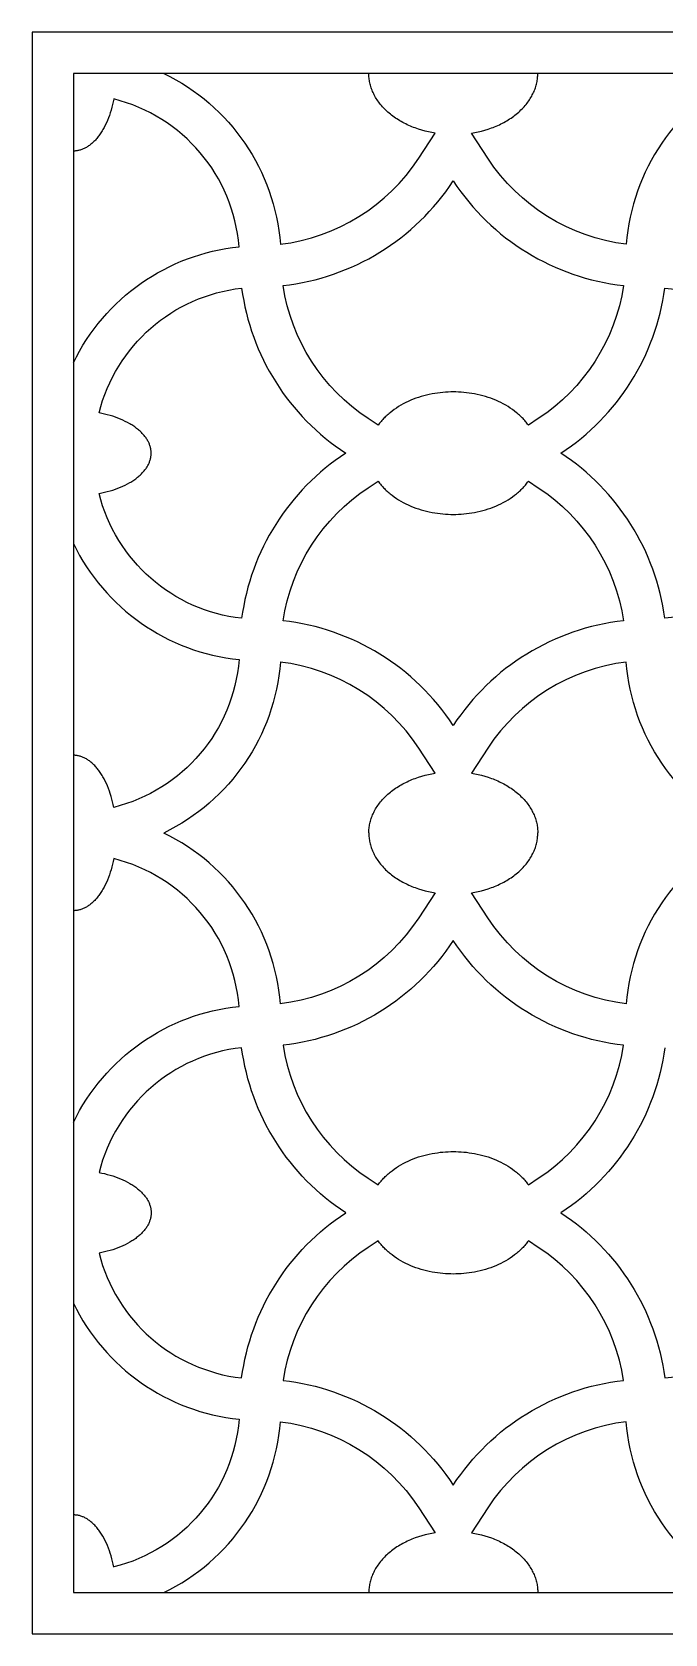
# Model space of a CAD drawing. Header units: millimetres. Extents: x 244 to 522, y 570 to 848.
# Drawn here: x 243.6 to 353.7, y 569.8 to 848.4 of the extents above; entities that cross this region are included whole.
import ezdxf

# ---------------------------------------------------------------- set-up
doc = ezdxf.new("R2010")
doc.units = ezdxf.units.MM
doc.layers.add('Layer 01', color=1, linetype='Continuous')

msp = doc.modelspace()

# ---------------------------------------------------------------- linework, layer by layer
at = {"layer": 'Layer 01'}
for p, q in [((522.23, 848.37), (243.63, 848.37)), ((243.63, 848.37), (243.63, 569.77)), ((515.05, 841.18), (250.82, 841.18)), ((250.82, 841.18), (250.82, 576.95)), ((302.19, 840.98), (302.19, 841.18)), ((302.2, 840.78), (302.19, 840.98)), ((302.21, 840.57), (302.2, 840.78)), ((302.23, 840.37), (302.21, 840.57)), ((302.26, 840.16), (302.23, 840.37)), ((302.29, 839.95), (302.26, 840.16)), ((302.32, 839.74), (302.29, 839.95)), ((302.37, 839.53), (302.32, 839.74)), ((302.41, 839.32), (302.37, 839.53)), ((302.47, 839.11), (302.41, 839.32)), ((302.53, 838.9), (302.47, 839.11)), ((302.6, 838.69), (302.53, 838.9)), ((302.67, 838.48), (302.6, 838.69)), ((331.08, 838.48), (331.15, 838.69)), ((331.15, 838.69), (331.22, 838.9)), ((331.22, 838.9), (331.28, 839.11)), ((331.28, 839.11), (331.34, 839.32)), ((331.34, 839.32), (331.38, 839.53)), ((331.38, 839.53), (331.43, 839.74)), ((331.43, 839.74), (331.46, 839.95)), ((331.46, 839.95), (331.49, 840.16)), ((331.49, 840.16), (331.52, 840.37)), ((331.52, 840.37), (331.54, 840.57)), ((331.54, 840.57), (331.55, 840.78)), ((331.55, 840.78), (331.56, 840.98)), ((331.56, 840.98), (331.56, 841.18)), ((257.74, 836.24), (257.63, 835.75)), ((257.84, 836.72), (257.74, 836.24)), ((302.75, 838.27), (302.67, 838.48)), ((302.84, 838.05), (302.75, 838.27)), ((302.93, 837.84), (302.84, 838.05)), ((303.03, 837.63), (302.93, 837.84)), ((303.14, 837.42), (303.03, 837.63)), ((303.25, 837.21), (303.14, 837.42)), ((303.37, 837), (303.25, 837.21)), ((303.49, 836.79), (303.37, 837)), ((303.63, 836.59), (303.49, 836.79)), ((303.77, 836.38), (303.63, 836.59)), ((303.91, 836.18), (303.77, 836.38)), ((304.06, 835.97), (303.91, 836.18)), ((304.22, 835.77), (304.06, 835.97)), ((329.53, 835.77), (329.69, 835.97)), ((329.69, 835.97), (329.84, 836.18)), ((329.84, 836.18), (329.98, 836.38)), ((329.98, 836.38), (330.12, 836.59)), ((330.12, 836.59), (330.26, 836.79)), ((330.26, 836.79), (330.38, 837)), ((330.38, 837), (330.5, 837.21)), ((330.5, 837.21), (330.61, 837.42)), ((330.61, 837.42), (330.72, 837.63)), ((330.72, 837.63), (330.82, 837.84)), ((330.82, 837.84), (330.91, 838.05)), ((330.91, 838.05), (331, 838.27)), ((331, 838.27), (331.08, 838.48)), ((256.91, 833.44), (256.74, 833)), ((257.07, 833.88), (256.91, 833.44)), ((257.23, 834.34), (257.07, 833.88)), ((257.37, 834.8), (257.23, 834.34)), ((257.5, 835.28), (257.37, 834.8)), ((257.63, 835.75), (257.5, 835.28)), ((304.39, 835.58), (304.22, 835.77)), ((304.56, 835.38), (304.39, 835.58)), ((304.74, 835.19), (304.56, 835.38)), ((304.92, 834.99), (304.74, 835.19)), ((305.11, 834.81), (304.92, 834.99)), ((305.31, 834.62), (305.11, 834.81)), ((305.51, 834.44), (305.31, 834.62)), ((305.72, 834.26), (305.51, 834.44)), ((305.93, 834.08), (305.72, 834.26)), ((306.15, 833.91), (305.93, 834.08)), ((306.37, 833.74), (306.15, 833.91)), ((306.6, 833.57), (306.37, 833.74)), ((306.84, 833.41), (306.6, 833.57)), ((307.08, 833.25), (306.84, 833.41)), ((307.32, 833.09), (307.08, 833.25)), ((307.57, 832.94), (307.32, 833.09)), ((326.18, 832.94), (326.43, 833.09)), ((326.43, 833.09), (326.67, 833.25)), ((326.67, 833.25), (326.91, 833.41)), ((326.91, 833.41), (327.15, 833.57)), ((327.15, 833.57), (327.38, 833.74)), ((327.38, 833.74), (327.6, 833.91)), ((327.6, 833.91), (327.82, 834.08)), ((327.82, 834.08), (328.03, 834.26)), ((328.03, 834.26), (328.24, 834.44)), ((328.24, 834.44), (328.44, 834.62)), ((328.44, 834.62), (328.64, 834.81)), ((328.64, 834.81), (328.83, 834.99)), ((328.83, 834.99), (329.01, 835.19)), ((329.01, 835.19), (329.19, 835.38)), ((329.19, 835.38), (329.36, 835.58)), ((329.36, 835.58), (329.53, 835.77)), ((255.26, 830.34), (255.14, 830.18)), ((255.38, 830.5), (255.26, 830.34)), ((255.49, 830.67), (255.38, 830.5)), ((255.61, 830.84), (255.49, 830.67)), ((255.72, 831.02), (255.61, 830.84)), ((255.83, 831.2), (255.72, 831.02)), ((255.94, 831.39), (255.83, 831.2)), ((256.15, 831.77), (255.94, 831.39)), ((256.36, 832.17), (256.15, 831.77)), ((256.55, 832.58), (256.36, 832.17)), ((256.74, 833), (256.55, 832.58)), ((307.82, 832.8), (307.57, 832.94)), ((308.08, 832.65), (307.82, 832.8)), ((308.34, 832.52), (308.08, 832.65)), ((308.6, 832.38), (308.34, 832.52)), ((308.87, 832.25), (308.6, 832.38)), ((309.14, 832.13), (308.87, 832.25)), ((309.41, 832.01), (309.14, 832.13)), ((309.69, 831.89), (309.41, 832.01)), ((309.97, 831.78), (309.69, 831.89)), ((310.25, 831.68), (309.97, 831.78)), ((310.82, 831.48), (310.25, 831.68)), ((311.39, 831.3), (310.82, 831.48)), ((310.86, 826.41), (313.72, 830.78)), ((311.97, 831.14), (311.39, 831.3)), ((312.56, 831), (311.97, 831.14)), ((313.14, 830.88), (312.56, 831)), ((313.72, 830.78), (313.14, 830.88)), ((320.02, 830.78), (320.61, 830.88)), ((322.89, 826.41), (320.02, 830.78)), ((320.61, 830.88), (321.19, 831)), ((321.19, 831), (321.78, 831.14)), ((321.78, 831.14), (322.36, 831.3)), ((322.36, 831.3), (322.93, 831.48)), ((322.93, 831.48), (323.5, 831.68)), ((323.5, 831.68), (323.78, 831.78)), ((323.78, 831.78), (324.06, 831.89)), ((324.06, 831.89), (324.34, 832.01)), ((324.34, 832.01), (324.61, 832.13)), ((324.61, 832.13), (324.88, 832.25)), ((324.88, 832.25), (325.15, 832.38)), ((325.15, 832.38), (325.41, 832.52)), ((325.41, 832.52), (325.67, 832.65)), ((325.67, 832.65), (325.93, 832.8)), ((325.93, 832.8), (326.18, 832.94)), ((250.95, 827.66), (250.82, 827.66)), ((251.07, 827.67), (250.95, 827.66)), ((251.2, 827.68), (251.07, 827.67)), ((251.33, 827.7), (251.2, 827.68)), ((251.46, 827.71), (251.33, 827.7)), ((251.6, 827.74), (251.46, 827.71)), ((251.73, 827.76), (251.6, 827.74)), ((251.86, 827.8), (251.73, 827.76)), ((251.99, 827.83), (251.86, 827.8)), ((252.13, 827.87), (251.99, 827.83)), ((252.26, 827.92), (252.13, 827.87)), ((252.4, 827.97), (252.26, 827.92)), ((252.53, 828.03), (252.4, 827.97)), ((252.67, 828.09), (252.53, 828.03)), ((252.8, 828.15), (252.67, 828.09)), ((252.93, 828.22), (252.8, 828.15)), ((253.07, 828.3), (252.93, 828.22)), ((253.2, 828.38), (253.07, 828.3)), ((253.34, 828.46), (253.2, 828.38)), ((253.47, 828.55), (253.34, 828.46)), ((253.6, 828.65), (253.47, 828.55)), ((253.74, 828.75), (253.6, 828.65)), ((253.87, 828.85), (253.74, 828.75)), ((254, 828.96), (253.87, 828.85)), ((254.13, 829.08), (254, 828.96)), ((254.26, 829.2), (254.13, 829.08)), ((254.39, 829.33), (254.26, 829.2)), ((254.52, 829.46), (254.39, 829.33)), ((254.64, 829.59), (254.52, 829.46)), ((254.77, 829.73), (254.64, 829.59)), ((254.89, 829.88), (254.77, 829.73)), ((255.02, 830.03), (254.89, 829.88)), ((255.14, 830.18), (255.02, 830.03)), ((315.05, 785.69), (314.58, 785.64)), ((315.51, 785.73), (315.05, 785.69)), ((315.97, 785.75), (315.51, 785.73)), ((316.43, 785.77), (315.97, 785.75)), ((316.87, 785.77), (316.43, 785.77)), ((317.32, 785.77), (316.87, 785.77)), ((317.78, 785.75), (317.32, 785.77)), ((318.24, 785.73), (317.78, 785.75)), ((318.7, 785.69), (318.24, 785.73)), ((319.17, 785.64), (318.7, 785.69)), ((306.97, 782.98), (306.59, 782.72)), ((307.36, 783.23), (306.97, 782.98)), ((307.76, 783.47), (307.36, 783.23)), ((308.18, 783.7), (307.76, 783.47)), ((308.6, 783.92), (308.18, 783.7)), ((309.03, 784.13), (308.6, 783.92)), ((309.47, 784.32), (309.03, 784.13)), ((309.92, 784.5), (309.47, 784.32)), ((310.37, 784.67), (309.92, 784.5)), ((310.83, 784.83), (310.37, 784.67)), ((311.3, 784.97), (310.83, 784.83)), ((311.76, 785.11), (311.3, 784.97)), ((312.23, 785.23), (311.76, 785.11)), ((312.7, 785.33), (312.23, 785.23)), ((313.17, 785.43), (312.7, 785.33)), ((313.65, 785.51), (313.17, 785.43)), ((314.12, 785.58), (313.65, 785.51)), ((314.58, 785.64), (314.12, 785.58)), ((319.63, 785.58), (319.17, 785.64)), ((320.1, 785.51), (319.63, 785.58)), ((320.58, 785.43), (320.1, 785.51)), ((321.05, 785.33), (320.58, 785.43)), ((321.52, 785.23), (321.05, 785.33)), ((321.99, 785.11), (321.52, 785.23)), ((322.45, 784.97), (321.99, 785.11)), ((322.92, 784.83), (322.45, 784.97)), ((323.38, 784.67), (322.92, 784.83)), ((323.83, 784.5), (323.38, 784.67)), ((324.28, 784.32), (323.83, 784.5)), ((324.72, 784.13), (324.28, 784.32)), ((325.15, 783.92), (324.72, 784.13)), ((325.57, 783.7), (325.15, 783.92)), ((325.99, 783.47), (325.57, 783.7)), ((326.39, 783.23), (325.99, 783.47)), ((326.78, 782.98), (326.39, 783.23)), ((327.16, 782.72), (326.78, 782.98)), ((255.76, 782.04), (255.28, 782.14)), ((256.24, 781.93), (255.76, 782.04)), ((256.72, 781.81), (256.24, 781.93)), ((257.19, 781.68), (256.72, 781.81)), ((257.66, 781.54), (257.19, 781.68)), ((258.12, 781.38), (257.66, 781.54)), ((258.56, 781.22), (258.12, 781.38)), ((259, 781.04), (258.56, 781.22)), ((259.42, 780.86), (259, 781.04)), ((259.83, 780.66), (259.42, 780.86)), ((260.23, 780.46), (259.83, 780.66)), ((260.61, 780.25), (260.23, 780.46)), ((260.8, 780.14), (260.61, 780.25)), ((260.98, 780.03), (260.8, 780.14)), ((303.83, 780.01), (302.1, 781.14)), ((303.94, 780.17), (303.83, 780.01)), ((304.07, 780.34), (303.94, 780.17)), ((304.2, 780.5), (304.07, 780.34)), ((304.33, 780.66), (304.2, 780.5)), ((304.46, 780.82), (304.33, 780.66)), ((304.6, 780.97), (304.46, 780.82)), ((304.75, 781.13), (304.6, 780.97)), ((304.9, 781.29), (304.75, 781.13)), ((305.05, 781.44), (304.9, 781.29)), ((305.2, 781.59), (305.05, 781.44)), ((305.36, 781.74), (305.2, 781.59)), ((305.53, 781.88), (305.36, 781.74)), ((305.7, 782.03), (305.53, 781.88)), ((305.87, 782.17), (305.7, 782.03)), ((306.22, 782.45), (305.87, 782.17)), ((306.59, 782.72), (306.22, 782.45)), ((327.53, 782.45), (327.16, 782.72)), ((327.88, 782.17), (327.53, 782.45)), ((328.05, 782.03), (327.88, 782.17)), ((328.22, 781.88), (328.05, 782.03)), ((328.38, 781.74), (328.22, 781.88)), ((328.54, 781.59), (328.38, 781.74)), ((328.7, 781.44), (328.54, 781.59)), ((328.85, 781.29), (328.7, 781.44)), ((329, 781.13), (328.85, 781.29)), ((329.15, 780.97), (329, 781.13)), ((329.29, 780.82), (329.15, 780.97)), ((329.42, 780.66), (329.29, 780.82)), ((329.55, 780.5), (329.42, 780.66)), ((329.68, 780.34), (329.55, 780.5)), ((329.8, 780.17), (329.68, 780.34)), ((329.92, 780.01), (329.8, 780.17)), ((331.65, 781.14), (329.92, 780.01)), ((261.16, 779.91), (260.98, 780.03)), ((261.33, 779.8), (261.16, 779.91)), ((261.5, 779.68), (261.33, 779.8)), ((261.66, 779.56), (261.5, 779.68)), ((261.82, 779.44), (261.66, 779.56)), ((261.97, 779.32), (261.82, 779.44)), ((262.12, 779.2), (261.97, 779.32)), ((262.27, 779.08), (262.12, 779.2)), ((262.41, 778.95), (262.27, 779.08)), ((262.54, 778.82), (262.41, 778.95)), ((262.67, 778.7), (262.54, 778.82)), ((262.8, 778.57), (262.67, 778.7)), ((262.92, 778.44), (262.8, 778.57)), ((263.03, 778.31), (262.92, 778.44)), ((263.15, 778.18), (263.03, 778.31)), ((263.25, 778.04), (263.15, 778.18)), ((263.35, 777.91), (263.25, 778.04)), ((263.45, 777.78), (263.35, 777.91)), ((263.54, 777.64), (263.45, 777.78)), ((263.62, 777.51), (263.54, 777.64)), ((263.7, 777.38), (263.62, 777.51)), ((263.78, 777.24), (263.7, 777.38)), ((263.85, 777.11), (263.78, 777.24)), ((263.91, 776.97), (263.85, 777.11)), ((263.97, 776.84), (263.91, 776.97)), ((264.03, 776.7), (263.97, 776.84)), ((264.08, 776.57), (264.03, 776.7)), ((264.12, 776.44), (264.08, 776.57)), ((264.17, 776.3), (264.12, 776.44)), ((264.2, 776.17), (264.17, 776.3)), ((264.23, 776.04), (264.2, 776.17)), ((264.26, 775.9), (264.23, 776.04)), ((264.28, 775.77), (264.26, 775.9)), ((264.3, 775.64), (264.28, 775.77)), ((264.28, 774.48), (264.3, 774.61)), ((264.32, 775.51), (264.3, 775.64)), ((264.3, 774.61), (264.32, 774.74)), ((264.33, 775.38), (264.32, 775.51)), ((264.32, 774.74), (264.33, 774.87)), ((264.33, 775.25), (264.33, 775.38)), ((264.34, 775.12), (264.33, 775.25)), ((264.33, 775), (264.34, 775.12)), ((264.33, 774.87), (264.33, 775)), ((262.8, 771.68), (262.92, 771.81)), ((262.92, 771.81), (263.03, 771.94)), ((263.03, 771.94), (263.15, 772.07)), ((263.15, 772.07), (263.25, 772.21)), ((263.25, 772.21), (263.35, 772.34)), ((263.35, 772.34), (263.45, 772.47)), ((263.45, 772.47), (263.54, 772.6)), ((263.54, 772.6), (263.62, 772.74)), ((263.62, 772.74), (263.7, 772.87)), ((263.7, 772.87), (263.78, 773.01)), ((263.78, 773.01), (263.85, 773.14)), ((263.85, 773.14), (263.91, 773.28)), ((263.91, 773.28), (263.97, 773.41)), ((263.97, 773.41), (264.03, 773.55)), ((264.03, 773.55), (264.08, 773.68)), ((264.08, 773.68), (264.12, 773.81)), ((264.12, 773.81), (264.17, 773.95)), ((264.17, 773.95), (264.2, 774.08)), ((264.2, 774.08), (264.23, 774.21)), ((264.23, 774.21), (264.26, 774.35)), ((264.26, 774.35), (264.28, 774.48)), ((258.12, 768.87), (258.56, 769.03)), ((258.56, 769.03), (259, 769.21)), ((259, 769.21), (259.42, 769.39)), ((259.42, 769.39), (259.83, 769.59)), ((259.83, 769.59), (260.23, 769.79)), ((260.23, 769.79), (260.61, 770)), ((260.61, 770), (260.8, 770.11)), ((260.8, 770.11), (260.98, 770.22)), ((260.98, 770.22), (261.16, 770.33)), ((261.16, 770.33), (261.33, 770.45)), ((261.33, 770.45), (261.5, 770.57)), ((261.5, 770.57), (261.66, 770.68)), ((261.66, 770.68), (261.82, 770.8)), ((261.82, 770.8), (261.97, 770.93)), ((261.97, 770.93), (262.12, 771.05)), ((262.12, 771.05), (262.27, 771.17)), ((262.27, 771.17), (262.41, 771.3)), ((262.41, 771.3), (262.54, 771.42)), ((262.54, 771.42), (262.67, 771.55)), ((262.67, 771.55), (262.8, 771.68)), ((302.1, 769.11), (303.83, 770.24)), ((303.83, 770.24), (303.94, 770.08)), ((303.94, 770.08), (304.07, 769.91)), ((304.07, 769.91), (304.2, 769.75)), ((304.2, 769.75), (304.33, 769.59)), ((304.33, 769.59), (304.46, 769.43)), ((304.46, 769.43), (304.6, 769.27)), ((304.6, 769.27), (304.75, 769.12)), ((304.75, 769.12), (304.9, 768.96)), ((304.9, 768.96), (305.05, 768.81)), ((328.7, 768.81), (328.85, 768.96)), ((328.85, 768.96), (329, 769.12)), ((329, 769.12), (329.15, 769.27)), ((329.15, 769.27), (329.29, 769.43)), ((329.29, 769.43), (329.42, 769.59)), ((329.42, 769.59), (329.55, 769.75)), ((329.55, 769.75), (329.68, 769.91)), ((329.68, 769.91), (329.8, 770.08)), ((329.8, 770.08), (329.92, 770.24)), ((329.92, 770.24), (331.65, 769.11)), ((255.28, 768.11), (255.76, 768.21)), ((255.76, 768.21), (256.24, 768.32)), ((256.24, 768.32), (256.72, 768.44)), ((256.72, 768.44), (257.19, 768.57)), ((257.19, 768.57), (257.66, 768.71)), ((257.66, 768.71), (258.12, 768.87)), ((305.05, 768.81), (305.2, 768.66)), ((305.2, 768.66), (305.36, 768.51)), ((305.36, 768.51), (305.53, 768.36)), ((305.53, 768.36), (305.7, 768.22)), ((305.7, 768.22), (305.87, 768.08)), ((305.87, 768.08), (306.22, 767.8)), ((306.22, 767.8), (306.59, 767.53)), ((306.59, 767.53), (306.97, 767.26)), ((306.97, 767.26), (307.36, 767.01)), ((307.36, 767.01), (307.76, 766.77)), ((307.76, 766.77), (308.18, 766.54)), ((308.18, 766.54), (308.6, 766.33)), ((308.6, 766.33), (309.03, 766.12)), ((324.72, 766.12), (325.15, 766.33)), ((325.15, 766.33), (325.57, 766.54)), ((325.57, 766.54), (325.99, 766.77)), ((325.99, 766.77), (326.39, 767.01)), ((326.39, 767.01), (326.78, 767.26)), ((326.78, 767.26), (327.16, 767.53)), ((327.16, 767.53), (327.53, 767.8)), ((327.53, 767.8), (327.88, 768.08)), ((327.88, 768.08), (328.05, 768.22)), ((328.05, 768.22), (328.22, 768.36)), ((328.22, 768.36), (328.38, 768.51)), ((328.38, 768.51), (328.54, 768.66)), ((328.54, 768.66), (328.7, 768.81)), ((309.03, 766.12), (309.47, 765.93)), ((309.47, 765.93), (309.92, 765.75)), ((309.92, 765.75), (310.37, 765.58)), ((310.37, 765.58), (310.83, 765.42)), ((310.83, 765.42), (311.3, 765.27)), ((311.3, 765.27), (311.76, 765.14)), ((311.76, 765.14), (312.23, 765.02)), ((312.23, 765.02), (312.7, 764.91)), ((312.7, 764.91), (313.17, 764.82)), ((313.17, 764.82), (313.65, 764.74)), ((313.65, 764.74), (314.12, 764.67)), ((314.12, 764.67), (314.58, 764.61)), ((314.58, 764.61), (315.05, 764.56)), ((315.05, 764.56), (315.51, 764.52)), ((315.51, 764.52), (315.97, 764.5)), ((315.97, 764.5), (316.43, 764.48)), ((316.43, 764.48), (316.87, 764.48)), ((316.87, 764.48), (317.32, 764.48)), ((317.32, 764.48), (317.78, 764.5)), ((317.78, 764.5), (318.24, 764.52)), ((318.24, 764.52), (318.7, 764.56)), ((318.7, 764.56), (319.17, 764.61)), ((319.17, 764.61), (319.63, 764.67)), ((319.63, 764.67), (320.1, 764.74)), ((320.1, 764.74), (320.58, 764.82)), ((320.58, 764.82), (321.05, 764.91)), ((321.05, 764.91), (321.52, 765.02)), ((321.52, 765.02), (321.99, 765.14)), ((321.99, 765.14), (322.45, 765.27)), ((322.45, 765.27), (322.92, 765.42)), ((322.92, 765.42), (323.38, 765.58)), ((323.38, 765.58), (323.83, 765.75)), ((323.83, 765.75), (324.28, 765.93)), ((324.28, 765.93), (324.72, 766.12)), ((250.95, 722.58), (250.82, 722.59)), ((251.07, 722.58), (250.95, 722.58)), ((251.2, 722.57), (251.07, 722.58)), ((251.33, 722.55), (251.2, 722.57)), ((251.46, 722.53), (251.33, 722.55)), ((251.6, 722.51), (251.46, 722.53)), ((251.73, 722.48), (251.6, 722.51)), ((251.86, 722.45), (251.73, 722.48)), ((251.99, 722.42), (251.86, 722.45)), ((252.13, 722.37), (251.99, 722.42)), ((252.26, 722.33), (252.13, 722.37)), ((252.4, 722.28), (252.26, 722.33)), ((252.53, 722.22), (252.4, 722.28)), ((252.67, 722.16), (252.53, 722.22)), ((252.8, 722.1), (252.67, 722.16)), ((252.93, 722.03), (252.8, 722.1)), ((253.07, 721.95), (252.93, 722.03)), ((253.2, 721.87), (253.07, 721.95)), ((253.34, 721.79), (253.2, 721.87)), ((253.47, 721.7), (253.34, 721.79)), ((253.6, 721.6), (253.47, 721.7)), ((253.74, 721.5), (253.6, 721.6)), ((313.72, 719.47), (310.86, 723.84)), ((322.89, 723.84), (320.02, 719.47)), ((253.87, 721.39), (253.74, 721.5)), ((254, 721.28), (253.87, 721.39)), ((254.13, 721.17), (254, 721.28)), ((254.26, 721.05), (254.13, 721.17)), ((254.39, 720.92), (254.26, 721.05)), ((254.52, 720.79), (254.39, 720.92)), ((254.64, 720.66), (254.52, 720.79)), ((254.77, 720.52), (254.64, 720.66)), ((254.89, 720.37), (254.77, 720.52)), ((255.02, 720.22), (254.89, 720.37)), ((255.14, 720.07), (255.02, 720.22)), ((255.26, 719.91), (255.14, 720.07)), ((255.38, 719.75), (255.26, 719.91)), ((255.49, 719.58), (255.38, 719.75)), ((255.61, 719.41), (255.49, 719.58)), ((255.72, 719.23), (255.61, 719.41)), ((255.83, 719.05), (255.72, 719.23)), ((255.94, 718.86), (255.83, 719.05)), ((256.15, 718.48), (255.94, 718.86)), ((310.82, 718.77), (311.39, 718.95)), ((311.39, 718.95), (311.97, 719.11)), ((311.97, 719.11), (312.56, 719.24)), ((312.56, 719.24), (313.14, 719.37)), ((313.14, 719.37), (313.72, 719.47)), ((320.02, 719.47), (320.61, 719.37)), ((320.61, 719.37), (321.19, 719.24)), ((321.19, 719.24), (321.78, 719.11)), ((321.78, 719.11), (322.36, 718.95)), ((322.36, 718.95), (322.93, 718.77)), ((256.36, 718.08), (256.15, 718.48)), ((256.55, 717.67), (256.36, 718.08)), ((256.74, 717.25), (256.55, 717.67)), ((256.91, 716.81), (256.74, 717.25)), ((257.07, 716.37), (256.91, 716.81)), ((257.23, 715.91), (257.07, 716.37)), ((305.72, 715.99), (305.93, 716.17)), ((305.93, 716.17), (306.15, 716.34)), ((306.15, 716.34), (306.37, 716.51)), ((306.37, 716.51), (306.6, 716.68)), ((306.6, 716.68), (306.84, 716.84)), ((306.84, 716.84), (307.08, 717)), ((307.08, 717), (307.32, 717.15)), ((307.32, 717.15), (307.57, 717.31)), ((307.57, 717.31), (307.82, 717.45)), ((307.82, 717.45), (308.08, 717.59)), ((308.08, 717.59), (308.34, 717.73)), ((308.34, 717.73), (308.6, 717.87)), ((308.6, 717.87), (308.87, 717.99)), ((308.87, 717.99), (309.14, 718.12)), ((309.14, 718.12), (309.41, 718.24)), ((309.41, 718.24), (309.69, 718.35)), ((309.69, 718.35), (309.97, 718.46)), ((309.97, 718.46), (310.25, 718.57)), ((310.25, 718.57), (310.82, 718.77)), ((322.93, 718.77), (323.5, 718.57)), ((323.5, 718.57), (323.78, 718.46)), ((323.78, 718.46), (324.06, 718.35)), ((324.06, 718.35), (324.34, 718.24)), ((324.34, 718.24), (324.61, 718.12)), ((324.61, 718.12), (324.88, 717.99)), ((324.88, 717.99), (325.15, 717.87)), ((325.15, 717.87), (325.41, 717.73)), ((325.41, 717.73), (325.67, 717.59)), ((325.67, 717.59), (325.93, 717.45)), ((325.93, 717.45), (326.18, 717.31)), ((326.18, 717.31), (326.43, 717.15)), ((326.43, 717.15), (326.67, 717)), ((326.67, 717), (326.91, 716.84)), ((326.91, 716.84), (327.15, 716.68)), ((327.15, 716.68), (327.38, 716.51)), ((327.38, 716.51), (327.6, 716.34)), ((327.6, 716.34), (327.82, 716.17)), ((327.82, 716.17), (328.03, 715.99)), ((257.37, 715.44), (257.23, 715.91)), ((257.5, 714.97), (257.37, 715.44)), ((257.63, 714.49), (257.5, 714.97)), ((257.74, 714.01), (257.63, 714.49)), ((257.84, 713.53), (257.74, 714.01)), ((303.25, 713.04), (303.37, 713.25)), ((303.37, 713.25), (303.49, 713.46)), ((303.49, 713.46), (303.63, 713.66)), ((303.63, 713.66), (303.77, 713.87)), ((303.77, 713.87), (303.91, 714.07)), ((303.91, 714.07), (304.06, 714.27)), ((304.06, 714.27), (304.22, 714.47)), ((304.22, 714.47), (304.39, 714.67)), ((304.39, 714.67), (304.56, 714.87)), ((304.56, 714.87), (304.74, 715.06)), ((304.74, 715.06), (304.92, 715.25)), ((304.92, 715.25), (305.11, 715.44)), ((305.11, 715.44), (305.31, 715.63)), ((305.31, 715.63), (305.51, 715.81)), ((305.51, 715.81), (305.72, 715.99)), ((328.03, 715.99), (328.24, 715.81)), ((328.24, 715.81), (328.44, 715.63)), ((328.44, 715.63), (328.64, 715.44)), ((328.64, 715.44), (328.83, 715.25)), ((328.83, 715.25), (329.01, 715.06)), ((329.01, 715.06), (329.19, 714.87)), ((329.19, 714.87), (329.36, 714.67)), ((329.36, 714.67), (329.53, 714.47)), ((329.53, 714.47), (329.69, 714.27)), ((329.69, 714.27), (329.84, 714.07)), ((329.84, 714.07), (329.98, 713.87)), ((329.98, 713.87), (330.12, 713.66)), ((330.12, 713.66), (330.26, 713.46)), ((330.26, 713.46), (330.38, 713.25)), ((330.38, 713.25), (330.5, 713.04)), ((250.82, 712.66), (250.82, 712.66)), ((302.29, 710.3), (302.32, 710.51)), ((302.32, 710.51), (302.37, 710.71)), ((302.37, 710.71), (302.41, 710.93)), ((302.41, 710.93), (302.47, 711.14)), ((302.47, 711.14), (302.53, 711.35)), ((302.53, 711.35), (302.6, 711.56)), ((302.6, 711.56), (302.67, 711.77)), ((302.67, 711.77), (302.75, 711.98)), ((302.75, 711.98), (302.84, 712.2)), ((302.84, 712.2), (302.93, 712.41)), ((302.93, 712.41), (303.03, 712.62)), ((303.03, 712.62), (303.14, 712.83)), ((303.14, 712.83), (303.25, 713.04)), ((330.5, 713.04), (330.61, 712.83)), ((330.61, 712.83), (330.72, 712.62)), ((330.72, 712.62), (330.82, 712.41)), ((330.82, 712.41), (330.91, 712.2)), ((330.91, 712.2), (331, 711.98)), ((331, 711.98), (331.08, 711.77)), ((331.08, 711.77), (331.15, 711.56)), ((331.15, 711.56), (331.22, 711.35)), ((331.22, 711.35), (331.28, 711.14)), ((331.28, 711.14), (331.34, 710.93)), ((331.34, 710.93), (331.38, 710.71)), ((331.38, 710.71), (331.43, 710.51)), ((331.43, 710.51), (331.46, 710.3)), ((302.19, 709.27), (302.2, 709.47)), ((302.19, 709.07), (302.19, 709.27)), ((302.19, 709.07), (302.19, 708.87)), ((302.19, 708.87), (302.2, 708.66)), ((302.2, 709.47), (302.21, 709.68)), ((302.2, 708.66), (302.21, 708.46)), ((302.21, 709.68), (302.23, 709.88)), ((302.21, 708.46), (302.23, 708.25)), ((302.23, 709.88), (302.26, 710.09)), ((302.23, 708.25), (302.26, 708.05)), ((302.26, 710.09), (302.29, 710.3)), ((302.26, 708.05), (302.29, 707.84)), ((302.29, 707.84), (302.32, 707.63)), ((331.43, 707.63), (331.46, 707.84)), ((331.46, 710.3), (331.49, 710.09)), ((331.46, 707.84), (331.49, 708.05)), ((331.49, 710.09), (331.52, 709.88)), ((331.49, 708.05), (331.52, 708.25)), ((331.52, 709.88), (331.54, 709.68)), ((331.52, 708.25), (331.54, 708.46)), ((331.54, 709.68), (331.55, 709.47)), ((331.54, 708.46), (331.55, 708.66)), ((331.55, 709.47), (331.56, 709.27)), ((331.55, 708.66), (331.56, 708.87)), ((331.56, 709.27), (331.56, 709.07)), ((331.56, 708.87), (331.56, 709.07)), ((250.82, 705.47), (250.82, 705.47)), ((302.32, 707.63), (302.37, 707.42)), ((302.37, 707.42), (302.41, 707.21)), ((302.41, 707.21), (302.47, 707)), ((302.47, 707), (302.53, 706.79)), ((302.53, 706.79), (302.6, 706.57)), ((302.6, 706.57), (302.67, 706.36)), ((302.67, 706.36), (302.75, 706.15)), ((302.75, 706.15), (302.84, 705.94)), ((302.84, 705.94), (302.93, 705.73)), ((302.93, 705.73), (303.03, 705.52)), ((303.03, 705.52), (303.14, 705.31)), ((303.14, 705.31), (303.25, 705.1)), ((303.25, 705.1), (303.37, 704.89)), ((303.37, 704.89), (303.49, 704.68)), ((330.26, 704.68), (330.38, 704.89)), ((330.38, 704.89), (330.5, 705.1)), ((330.5, 705.1), (330.61, 705.31)), ((330.61, 705.31), (330.72, 705.52)), ((330.72, 705.52), (330.82, 705.73)), ((330.82, 705.73), (330.91, 705.94)), ((330.91, 705.94), (331, 706.15)), ((331, 706.15), (331.08, 706.36)), ((331.08, 706.36), (331.15, 706.57)), ((331.15, 706.57), (331.22, 706.79)), ((331.22, 706.79), (331.28, 707)), ((331.28, 707), (331.34, 707.21)), ((331.34, 707.21), (331.38, 707.42)), ((331.38, 707.42), (331.43, 707.63)), ((257.23, 702.23), (257.07, 701.77)), ((257.37, 702.69), (257.23, 702.23)), ((257.5, 703.16), (257.37, 702.69)), ((257.63, 703.64), (257.5, 703.16)), ((257.74, 704.12), (257.63, 703.64)), ((257.84, 704.61), (257.74, 704.12)), ((303.49, 704.68), (303.63, 704.47)), ((303.63, 704.47), (303.77, 704.27)), ((303.77, 704.27), (303.91, 704.06)), ((303.91, 704.06), (304.06, 703.86)), ((304.06, 703.86), (304.22, 703.66)), ((304.22, 703.66), (304.39, 703.46)), ((304.39, 703.46), (304.56, 703.27)), ((304.56, 703.27), (304.74, 703.07)), ((304.74, 703.07), (304.92, 702.88)), ((304.92, 702.88), (305.11, 702.69)), ((305.11, 702.69), (305.31, 702.51)), ((305.31, 702.51), (305.51, 702.32)), ((305.51, 702.32), (305.72, 702.14)), ((305.72, 702.14), (305.93, 701.97)), ((327.82, 701.97), (328.03, 702.14)), ((328.03, 702.14), (328.24, 702.32)), ((328.24, 702.32), (328.44, 702.51)), ((328.44, 702.51), (328.64, 702.69)), ((328.64, 702.69), (328.83, 702.88)), ((328.83, 702.88), (329.01, 703.07)), ((329.01, 703.07), (329.19, 703.27)), ((329.19, 703.27), (329.36, 703.46)), ((329.36, 703.46), (329.53, 703.66)), ((329.53, 703.66), (329.69, 703.86)), ((329.69, 703.86), (329.84, 704.06)), ((329.84, 704.06), (329.98, 704.27)), ((329.98, 704.27), (330.12, 704.47)), ((330.12, 704.47), (330.26, 704.68)), ((256.15, 699.65), (255.94, 699.27)), ((256.36, 700.05), (256.15, 699.65)), ((256.55, 700.46), (256.36, 700.05)), ((256.74, 700.89), (256.55, 700.46)), ((256.91, 701.32), (256.74, 700.89)), ((257.07, 701.77), (256.91, 701.32)), ((305.93, 701.97), (306.15, 701.79)), ((306.15, 701.79), (306.37, 701.62)), ((306.37, 701.62), (306.6, 701.46)), ((306.6, 701.46), (306.84, 701.29)), ((306.84, 701.29), (307.08, 701.13)), ((307.08, 701.13), (307.32, 700.98)), ((307.32, 700.98), (307.57, 700.83)), ((307.57, 700.83), (307.82, 700.68)), ((307.82, 700.68), (308.08, 700.54)), ((308.08, 700.54), (308.34, 700.4)), ((308.34, 700.4), (308.6, 700.27)), ((308.6, 700.27), (308.87, 700.14)), ((308.87, 700.14), (309.14, 700.02)), ((309.14, 700.02), (309.41, 699.9)), ((309.41, 699.9), (309.69, 699.78)), ((309.69, 699.78), (309.97, 699.67)), ((309.97, 699.67), (310.25, 699.56)), ((310.25, 699.56), (310.82, 699.37)), ((310.82, 699.37), (311.39, 699.19)), ((322.36, 699.19), (322.93, 699.37)), ((322.93, 699.37), (323.5, 699.56)), ((323.5, 699.56), (323.78, 699.67)), ((323.78, 699.67), (324.06, 699.78)), ((324.06, 699.78), (324.34, 699.9)), ((324.34, 699.9), (324.61, 700.02)), ((324.61, 700.02), (324.88, 700.14)), ((324.88, 700.14), (325.15, 700.27)), ((325.15, 700.27), (325.41, 700.4)), ((325.41, 700.4), (325.67, 700.54)), ((325.67, 700.54), (325.93, 700.68)), ((325.93, 700.68), (326.18, 700.83)), ((326.18, 700.83), (326.43, 700.98)), ((326.43, 700.98), (326.67, 701.13)), ((326.67, 701.13), (326.91, 701.29)), ((326.91, 701.29), (327.15, 701.46)), ((327.15, 701.46), (327.38, 701.62)), ((327.38, 701.62), (327.6, 701.79)), ((327.6, 701.79), (327.82, 701.97)), ((253.6, 696.53), (253.47, 696.44)), ((253.74, 696.63), (253.6, 696.53)), ((253.87, 696.74), (253.74, 696.63)), ((254, 696.85), (253.87, 696.74)), ((254.13, 696.97), (254, 696.85)), ((254.26, 697.09), (254.13, 696.97)), ((254.39, 697.21), (254.26, 697.09)), ((254.52, 697.34), (254.39, 697.21)), ((254.64, 697.48), (254.52, 697.34)), ((254.77, 697.62), (254.64, 697.48)), ((254.89, 697.76), (254.77, 697.62)), ((255.02, 697.91), (254.89, 697.76)), ((255.14, 698.07), (255.02, 697.91)), ((255.26, 698.22), (255.14, 698.07)), ((255.38, 698.39), (255.26, 698.22)), ((255.49, 698.56), (255.38, 698.39)), ((255.61, 698.73), (255.49, 698.56)), ((255.72, 698.91), (255.61, 698.73)), ((255.83, 699.09), (255.72, 698.91)), ((255.94, 699.27), (255.83, 699.09)), ((313.72, 698.67), (310.86, 694.3)), ((311.39, 699.19), (311.97, 699.03)), ((311.97, 699.03), (312.56, 698.89)), ((312.56, 698.89), (313.14, 698.77)), ((313.14, 698.77), (313.72, 698.67)), ((320.02, 698.67), (320.61, 698.77)), ((322.89, 694.3), (320.02, 698.67)), ((320.61, 698.77), (321.19, 698.89)), ((321.19, 698.89), (321.78, 699.03)), ((321.78, 699.03), (322.36, 699.19)), ((250.95, 695.55), (250.82, 695.55)), ((251.07, 695.56), (250.95, 695.55)), ((251.2, 695.57), (251.07, 695.56)), ((251.33, 695.58), (251.2, 695.57)), ((251.46, 695.6), (251.33, 695.58)), ((251.6, 695.62), (251.46, 695.6)), ((251.73, 695.65), (251.6, 695.62)), ((251.86, 695.68), (251.73, 695.65)), ((251.99, 695.72), (251.86, 695.68)), ((252.13, 695.76), (251.99, 695.72)), ((252.26, 695.81), (252.13, 695.76)), ((252.4, 695.86), (252.26, 695.81)), ((252.53, 695.91), (252.4, 695.86)), ((252.67, 695.97), (252.53, 695.91)), ((252.8, 696.04), (252.67, 695.97)), ((252.93, 696.11), (252.8, 696.04)), ((253.07, 696.18), (252.93, 696.11)), ((253.2, 696.26), (253.07, 696.18)), ((253.34, 696.35), (253.2, 696.26)), ((253.47, 696.44), (253.34, 696.35)), ((308.6, 651.81), (309.03, 652.01)), ((309.03, 652.01), (309.47, 652.21)), ((309.47, 652.21), (309.92, 652.39)), ((309.92, 652.39), (310.37, 652.56)), ((310.37, 652.56), (310.83, 652.72)), ((310.83, 652.72), (311.3, 652.86)), ((311.3, 652.86), (311.76, 652.99)), ((311.76, 652.99), (312.23, 653.11)), ((312.23, 653.11), (312.7, 653.22)), ((312.7, 653.22), (313.17, 653.31)), ((313.17, 653.31), (313.65, 653.4)), ((313.65, 653.4), (314.12, 653.47)), ((314.12, 653.47), (314.58, 653.53)), ((314.58, 653.53), (315.05, 653.58)), ((315.05, 653.58), (315.51, 653.61)), ((315.51, 653.61), (315.97, 653.64)), ((315.97, 653.64), (316.43, 653.65)), ((316.43, 653.65), (316.87, 653.66)), ((316.87, 653.66), (317.32, 653.65)), ((317.32, 653.65), (317.78, 653.64)), ((317.78, 653.64), (318.24, 653.61)), ((318.24, 653.61), (318.7, 653.58)), ((318.7, 653.58), (319.17, 653.53)), ((319.17, 653.53), (319.63, 653.47)), ((319.63, 653.47), (320.1, 653.4)), ((320.1, 653.4), (320.58, 653.31)), ((320.58, 653.31), (321.05, 653.22)), ((321.05, 653.22), (321.52, 653.11)), ((321.52, 653.11), (321.99, 652.99)), ((321.99, 652.99), (322.45, 652.86)), ((322.45, 652.86), (322.92, 652.72)), ((322.92, 652.72), (323.38, 652.56)), ((323.38, 652.56), (323.83, 652.39)), ((323.83, 652.39), (324.28, 652.21)), ((324.28, 652.21), (324.72, 652.01)), ((324.72, 652.01), (325.15, 651.81)), ((255.28, 650.03), (255.76, 649.93)), ((255.76, 649.93), (256.24, 649.82)), ((256.24, 649.82), (256.72, 649.7)), ((256.72, 649.7), (257.19, 649.56)), ((257.19, 649.56), (257.66, 649.42)), ((257.66, 649.42), (258.12, 649.27)), ((258.12, 649.27), (258.56, 649.1)), ((304.75, 649.02), (304.9, 649.17)), ((304.9, 649.17), (305.05, 649.32)), ((305.05, 649.32), (305.2, 649.47)), ((305.2, 649.47), (305.36, 649.62)), ((305.36, 649.62), (305.53, 649.77)), ((305.53, 649.77), (305.7, 649.92)), ((305.7, 649.92), (305.87, 650.06)), ((305.87, 650.06), (306.22, 650.34)), ((306.22, 650.34), (306.59, 650.61)), ((306.59, 650.61), (306.97, 650.87)), ((306.97, 650.87), (307.36, 651.12)), ((307.36, 651.12), (307.76, 651.36)), ((307.76, 651.36), (308.18, 651.59)), ((308.18, 651.59), (308.6, 651.81)), ((325.15, 651.81), (325.57, 651.59)), ((325.57, 651.59), (325.99, 651.36)), ((325.99, 651.36), (326.39, 651.12)), ((326.39, 651.12), (326.78, 650.87)), ((326.78, 650.87), (327.16, 650.61)), ((327.16, 650.61), (327.53, 650.34)), ((327.53, 650.34), (327.88, 650.06)), ((327.88, 650.06), (328.05, 649.92)), ((328.05, 649.92), (328.22, 649.77)), ((328.22, 649.77), (328.38, 649.62)), ((328.38, 649.62), (328.54, 649.47)), ((328.54, 649.47), (328.7, 649.32)), ((328.7, 649.32), (328.85, 649.17)), ((328.85, 649.17), (329, 649.02)), ((258.56, 649.1), (259, 648.93)), ((259, 648.93), (259.42, 648.74)), ((259.42, 648.74), (259.83, 648.55)), ((259.83, 648.55), (260.23, 648.35)), ((260.23, 648.35), (260.61, 648.13)), ((260.61, 648.13), (260.8, 648.02)), ((260.8, 648.02), (260.98, 647.91)), ((260.98, 647.91), (261.16, 647.8)), ((261.16, 647.8), (261.33, 647.68)), ((261.33, 647.68), (261.5, 647.57)), ((261.5, 647.57), (261.66, 647.45)), ((261.66, 647.45), (261.82, 647.33)), ((261.82, 647.33), (261.97, 647.21)), ((261.97, 647.21), (262.12, 647.09)), ((262.12, 647.09), (262.27, 646.96)), ((262.27, 646.96), (262.41, 646.84)), ((262.41, 646.84), (262.54, 646.71)), ((262.54, 646.71), (262.67, 646.58)), ((262.67, 646.58), (262.8, 646.45)), ((262.8, 646.45), (262.92, 646.32)), ((302.1, 649.02), (303.83, 647.89)), ((303.83, 647.89), (303.94, 648.06)), ((303.94, 648.06), (304.07, 648.22)), ((304.07, 648.22), (304.2, 648.38)), ((304.2, 648.38), (304.33, 648.54)), ((304.33, 648.54), (304.46, 648.7)), ((304.46, 648.7), (304.6, 648.86)), ((304.6, 648.86), (304.75, 649.02)), ((329, 649.02), (329.15, 648.86)), ((329.15, 648.86), (329.29, 648.7)), ((329.29, 648.7), (329.42, 648.54)), ((329.42, 648.54), (329.55, 648.38)), ((329.55, 648.38), (329.68, 648.22)), ((329.68, 648.22), (329.8, 648.06)), ((329.8, 648.06), (329.92, 647.89)), ((329.92, 647.89), (331.65, 649.02)), ((262.92, 646.32), (263.03, 646.19)), ((263.03, 646.19), (263.15, 646.06)), ((263.15, 646.06), (263.25, 645.93)), ((263.25, 645.93), (263.35, 645.8)), ((263.35, 645.8), (263.45, 645.66)), ((263.45, 645.66), (263.54, 645.53)), ((263.54, 645.53), (263.62, 645.4)), ((263.62, 645.4), (263.7, 645.26)), ((263.7, 645.26), (263.78, 645.13)), ((263.78, 645.13), (263.85, 644.99)), ((263.85, 644.99), (263.91, 644.86)), ((263.91, 644.86), (263.97, 644.72)), ((263.97, 644.72), (264.03, 644.59)), ((264.03, 644.59), (264.08, 644.45)), ((264.08, 644.45), (264.12, 644.32)), ((264.12, 644.32), (264.17, 644.19)), ((264.17, 644.19), (264.2, 644.05)), ((264.2, 644.05), (264.23, 643.92)), ((264.23, 643.92), (264.26, 643.79)), ((264.26, 643.79), (264.28, 643.66)), ((264.28, 643.66), (264.3, 643.53)), ((263.78, 640.89), (263.7, 640.76)), ((263.85, 641.03), (263.78, 640.89)), ((263.91, 641.16), (263.85, 641.03)), ((263.97, 641.3), (263.91, 641.16)), ((264.03, 641.43), (263.97, 641.3)), ((264.08, 641.56), (264.03, 641.43)), ((264.12, 641.7), (264.08, 641.56)), ((264.17, 641.83), (264.12, 641.7)), ((264.2, 641.97), (264.17, 641.83)), ((264.23, 642.1), (264.2, 641.97)), ((264.26, 642.23), (264.23, 642.1)), ((264.28, 642.36), (264.26, 642.23)), ((264.3, 642.49), (264.28, 642.36)), ((264.3, 643.53), (264.32, 643.4)), ((264.32, 642.62), (264.3, 642.49)), ((264.32, 643.4), (264.33, 643.27)), ((264.33, 642.75), (264.32, 642.62)), ((264.33, 643.27), (264.33, 643.14)), ((264.33, 643.14), (264.34, 643.01)), ((264.34, 643.01), (264.33, 642.88)), ((264.33, 642.88), (264.33, 642.75)), ((260.98, 638.11), (260.8, 638)), ((261.16, 638.22), (260.98, 638.11)), ((261.33, 638.33), (261.16, 638.22)), ((261.5, 638.45), (261.33, 638.33)), ((261.66, 638.57), (261.5, 638.45)), ((261.82, 638.69), (261.66, 638.57)), ((261.97, 638.81), (261.82, 638.69)), ((262.12, 638.93), (261.97, 638.81)), ((262.27, 639.06), (262.12, 638.93)), ((262.41, 639.18), (262.27, 639.06)), ((262.54, 639.31), (262.41, 639.18)), ((262.67, 639.44), (262.54, 639.31)), ((262.8, 639.57), (262.67, 639.44)), ((262.92, 639.7), (262.8, 639.57)), ((263.03, 639.83), (262.92, 639.7)), ((263.15, 639.96), (263.03, 639.83)), ((263.25, 640.09), (263.15, 639.96)), ((263.35, 640.22), (263.25, 640.09)), ((263.45, 640.36), (263.35, 640.22)), ((263.54, 640.49), (263.45, 640.36)), ((263.62, 640.62), (263.54, 640.49)), ((263.7, 640.76), (263.62, 640.62)), ((303.83, 638.13), (302.1, 637)), ((303.94, 637.96), (303.83, 638.13)), ((329.92, 638.13), (329.8, 637.96)), ((331.65, 637), (329.92, 638.13)), ((255.76, 636.09), (255.28, 635.99)), ((256.24, 636.2), (255.76, 636.09)), ((256.72, 636.32), (256.24, 636.2)), ((257.19, 636.46), (256.72, 636.32)), ((257.66, 636.6), (257.19, 636.46)), ((258.12, 636.75), (257.66, 636.6)), ((258.56, 636.92), (258.12, 636.75)), ((259, 637.09), (258.56, 636.92)), ((259.42, 637.28), (259, 637.09)), ((259.83, 637.47), (259.42, 637.28)), ((260.23, 637.67), (259.83, 637.47)), ((260.61, 637.89), (260.23, 637.67)), ((260.8, 638), (260.61, 637.89)), ((304.07, 637.8), (303.94, 637.96)), ((304.2, 637.64), (304.07, 637.8)), ((304.33, 637.48), (304.2, 637.64)), ((304.46, 637.32), (304.33, 637.48)), ((304.6, 637.16), (304.46, 637.32)), ((304.75, 637), (304.6, 637.16)), ((304.9, 636.85), (304.75, 637)), ((305.05, 636.7), (304.9, 636.85)), ((305.2, 636.55), (305.05, 636.7)), ((305.36, 636.4), (305.2, 636.55)), ((305.53, 636.25), (305.36, 636.4)), ((305.7, 636.1), (305.53, 636.25)), ((305.87, 635.96), (305.7, 636.1)), ((306.22, 635.68), (305.87, 635.96)), ((306.59, 635.41), (306.22, 635.68)), ((306.97, 635.15), (306.59, 635.41)), ((327.16, 635.41), (326.78, 635.15)), ((327.53, 635.68), (327.16, 635.41)), ((327.88, 635.96), (327.53, 635.68)), ((328.05, 636.1), (327.88, 635.96)), ((328.22, 636.25), (328.05, 636.1)), ((328.38, 636.4), (328.22, 636.25)), ((328.54, 636.55), (328.38, 636.4)), ((328.7, 636.7), (328.54, 636.55)), ((328.85, 636.85), (328.7, 636.7)), ((329, 637), (328.85, 636.85)), ((329.15, 637.16), (329, 637)), ((329.29, 637.32), (329.15, 637.16)), ((329.42, 637.48), (329.29, 637.32)), ((329.55, 637.64), (329.42, 637.48)), ((329.68, 637.8), (329.55, 637.64)), ((329.8, 637.96), (329.68, 637.8)), ((307.36, 634.9), (306.97, 635.15)), ((307.76, 634.66), (307.36, 634.9)), ((308.18, 634.43), (307.76, 634.66)), ((308.6, 634.21), (308.18, 634.43)), ((309.03, 634.01), (308.6, 634.21)), ((309.47, 633.81), (309.03, 634.01)), ((309.92, 633.63), (309.47, 633.81)), ((310.37, 633.46), (309.92, 633.63)), ((310.83, 633.3), (310.37, 633.46)), ((311.3, 633.16), (310.83, 633.3)), ((311.76, 633.03), (311.3, 633.16)), ((312.23, 632.91), (311.76, 633.03)), ((312.7, 632.8), (312.23, 632.91)), ((313.17, 632.7), (312.7, 632.8)), ((313.65, 632.62), (313.17, 632.7)), ((314.12, 632.55), (313.65, 632.62)), ((314.58, 632.49), (314.12, 632.55)), ((315.05, 632.44), (314.58, 632.49)), ((315.51, 632.41), (315.05, 632.44)), ((318.7, 632.44), (318.24, 632.41)), ((319.17, 632.49), (318.7, 632.44)), ((319.63, 632.55), (319.17, 632.49)), ((320.1, 632.62), (319.63, 632.55)), ((320.58, 632.7), (320.1, 632.62)), ((321.05, 632.8), (320.58, 632.7)), ((321.52, 632.91), (321.05, 632.8)), ((321.99, 633.03), (321.52, 632.91)), ((322.45, 633.16), (321.99, 633.03)), ((322.92, 633.3), (322.45, 633.16)), ((323.38, 633.46), (322.92, 633.3)), ((323.83, 633.63), (323.38, 633.46)), ((324.28, 633.81), (323.83, 633.63)), ((324.72, 634.01), (324.28, 633.81)), ((325.15, 634.21), (324.72, 634.01)), ((325.57, 634.43), (325.15, 634.21)), ((325.99, 634.66), (325.57, 634.43)), ((326.39, 634.9), (325.99, 634.66)), ((326.78, 635.15), (326.39, 634.9)), ((315.97, 632.38), (315.51, 632.41)), ((316.43, 632.37), (315.97, 632.38)), ((316.87, 632.36), (316.43, 632.37)), ((317.32, 632.37), (316.87, 632.36)), ((317.78, 632.38), (317.32, 632.37)), ((318.24, 632.41), (317.78, 632.38)), ((310.86, 591.72), (313.72, 587.35)), ((322.89, 591.72), (320.02, 587.35)), ((250.95, 590.47), (250.82, 590.47)), ((251.07, 590.46), (250.95, 590.47)), ((251.2, 590.45), (251.07, 590.46)), ((251.33, 590.44), (251.2, 590.45)), ((251.46, 590.42), (251.33, 590.44)), ((251.6, 590.4), (251.46, 590.42)), ((251.73, 590.37), (251.6, 590.4)), ((251.86, 590.34), (251.73, 590.37)), ((251.99, 590.3), (251.86, 590.34)), ((252.13, 590.26), (251.99, 590.3)), ((252.26, 590.21), (252.13, 590.26)), ((252.4, 590.16), (252.26, 590.21)), ((252.53, 590.11), (252.4, 590.16)), ((252.67, 590.05), (252.53, 590.11)), ((252.8, 589.98), (252.67, 590.05)), ((252.93, 589.91), (252.8, 589.98)), ((253.07, 589.84), (252.93, 589.91)), ((253.2, 589.76), (253.07, 589.84)), ((253.34, 589.67), (253.2, 589.76)), ((253.47, 589.58), (253.34, 589.67)), ((253.6, 589.49), (253.47, 589.58)), ((253.74, 589.39), (253.6, 589.49)), ((253.87, 589.28), (253.74, 589.39)), ((254, 589.17), (253.87, 589.28)), ((254.13, 589.05), (254, 589.17)), ((254.26, 588.93), (254.13, 589.05)), ((254.39, 588.81), (254.26, 588.93)), ((254.52, 588.68), (254.39, 588.81)), ((254.64, 588.54), (254.52, 588.68)), ((254.77, 588.4), (254.64, 588.54)), ((254.89, 588.26), (254.77, 588.4)), ((255.02, 588.11), (254.89, 588.26)), ((255.14, 587.95), (255.02, 588.11)), ((255.26, 587.8), (255.14, 587.95)), ((255.38, 587.63), (255.26, 587.8)), ((255.49, 587.46), (255.38, 587.63)), ((255.61, 587.29), (255.49, 587.46)), ((255.72, 587.11), (255.61, 587.29)), ((255.83, 586.93), (255.72, 587.11)), ((255.94, 586.75), (255.83, 586.93)), ((256.15, 586.37), (255.94, 586.75)), ((256.36, 585.97), (256.15, 586.37)), ((256.55, 585.56), (256.36, 585.97)), ((256.74, 585.13), (256.55, 585.56)), ((256.91, 584.7), (256.74, 585.13)), ((307.57, 585.19), (307.32, 585.04)), ((307.82, 585.34), (307.57, 585.19)), ((308.08, 585.48), (307.82, 585.34)), ((308.34, 585.62), (308.08, 585.48)), ((308.6, 585.75), (308.34, 585.62)), ((308.87, 585.88), (308.6, 585.75)), ((309.14, 586), (308.87, 585.88)), ((309.41, 586.12), (309.14, 586)), ((309.69, 586.24), (309.41, 586.12)), ((309.97, 586.35), (309.69, 586.24)), ((310.25, 586.46), (309.97, 586.35)), ((310.82, 586.65), (310.25, 586.46)), ((311.39, 586.83), (310.82, 586.65)), ((311.97, 586.99), (311.39, 586.83)), ((312.56, 587.13), (311.97, 586.99)), ((313.14, 587.25), (312.56, 587.13)), ((313.72, 587.35), (313.14, 587.25)), ((320.02, 587.35), (320.61, 587.25)), ((320.61, 587.25), (321.19, 587.13)), ((321.19, 587.13), (321.78, 586.99)), ((321.78, 586.99), (322.36, 586.83)), ((322.36, 586.83), (322.93, 586.65)), ((322.93, 586.65), (323.5, 586.46)), ((323.5, 586.46), (323.78, 586.35)), ((323.78, 586.35), (324.06, 586.24)), ((324.06, 586.24), (324.34, 586.12)), ((324.34, 586.12), (324.61, 586)), ((324.61, 586), (324.88, 585.88)), ((324.88, 585.88), (325.15, 585.75)), ((325.15, 585.75), (325.41, 585.62)), ((325.41, 585.62), (325.67, 585.48)), ((325.67, 585.48), (325.93, 585.34)), ((325.93, 585.34), (326.18, 585.19)), ((326.18, 585.19), (326.43, 585.04)), ((257.07, 584.25), (256.91, 584.7)), ((257.23, 583.79), (257.07, 584.25)), ((257.37, 583.33), (257.23, 583.79)), ((257.5, 582.86), (257.37, 583.33)), ((257.63, 582.38), (257.5, 582.86)), ((257.74, 581.9), (257.63, 582.38)), ((304.22, 582.36), (304.06, 582.16)), ((304.39, 582.56), (304.22, 582.36)), ((304.56, 582.75), (304.39, 582.56)), ((304.74, 582.95), (304.56, 582.75)), ((304.92, 583.14), (304.74, 582.95)), ((305.11, 583.33), (304.92, 583.14)), ((305.31, 583.51), (305.11, 583.33)), ((305.51, 583.7), (305.31, 583.51)), ((305.72, 583.88), (305.51, 583.7)), ((305.93, 584.05), (305.72, 583.88)), ((306.15, 584.23), (305.93, 584.05)), ((306.37, 584.4), (306.15, 584.23)), ((306.6, 584.56), (306.37, 584.4)), ((306.84, 584.73), (306.6, 584.56)), ((307.08, 584.89), (306.84, 584.73)), ((307.32, 585.04), (307.08, 584.89)), ((326.43, 585.04), (326.67, 584.89)), ((326.67, 584.89), (326.91, 584.73)), ((326.91, 584.73), (327.15, 584.56)), ((327.15, 584.56), (327.38, 584.4)), ((327.38, 584.4), (327.6, 584.23)), ((327.6, 584.23), (327.82, 584.05)), ((327.82, 584.05), (328.03, 583.88)), ((328.03, 583.88), (328.24, 583.7)), ((328.24, 583.7), (328.44, 583.51)), ((328.44, 583.51), (328.64, 583.33)), ((328.64, 583.33), (328.83, 583.14)), ((328.83, 583.14), (329.01, 582.95)), ((329.01, 582.95), (329.19, 582.75)), ((329.19, 582.75), (329.36, 582.56)), ((329.36, 582.56), (329.53, 582.36)), ((329.53, 582.36), (329.69, 582.16)), ((257.84, 581.41), (257.74, 581.9)), ((302.67, 579.66), (302.6, 579.44)), ((302.75, 579.87), (302.67, 579.66)), ((302.84, 580.08), (302.75, 579.87)), ((302.93, 580.29), (302.84, 580.08)), ((303.03, 580.5), (302.93, 580.29)), ((303.14, 580.71), (303.03, 580.5)), ((303.25, 580.92), (303.14, 580.71)), ((303.37, 581.13), (303.25, 580.92)), ((303.49, 581.34), (303.37, 581.13)), ((303.63, 581.55), (303.49, 581.34)), ((303.77, 581.75), (303.63, 581.55)), ((303.91, 581.96), (303.77, 581.75)), ((304.06, 582.16), (303.91, 581.96)), ((329.69, 582.16), (329.84, 581.96)), ((329.84, 581.96), (329.98, 581.75)), ((329.98, 581.75), (330.12, 581.55)), ((330.12, 581.55), (330.26, 581.34)), ((330.26, 581.34), (330.38, 581.13)), ((330.38, 581.13), (330.5, 580.92)), ((330.5, 580.92), (330.61, 580.71)), ((330.61, 580.71), (330.72, 580.5)), ((330.72, 580.5), (330.82, 580.29)), ((330.82, 580.29), (330.91, 580.08)), ((330.91, 580.08), (331, 579.87)), ((331, 579.87), (331.08, 579.66)), ((331.08, 579.66), (331.15, 579.44)), ((250.82, 576.95), (515.05, 576.95)), ((302.2, 577.36), (302.19, 577.15)), ((302.19, 577.15), (302.19, 576.95)), ((302.21, 577.56), (302.2, 577.36)), ((302.23, 577.77), (302.21, 577.56)), ((302.26, 577.97), (302.23, 577.77)), ((302.29, 578.18), (302.26, 577.97)), ((302.32, 578.39), (302.29, 578.18)), ((302.37, 578.6), (302.32, 578.39)), ((302.41, 578.81), (302.37, 578.6)), ((302.47, 579.02), (302.41, 578.81)), ((302.53, 579.23), (302.47, 579.02)), ((302.6, 579.44), (302.53, 579.23)), ((331.15, 579.44), (331.22, 579.23)), ((331.22, 579.23), (331.28, 579.02)), ((331.28, 579.02), (331.34, 578.81)), ((331.34, 578.81), (331.38, 578.6)), ((331.38, 578.6), (331.43, 578.39)), ((331.43, 578.39), (331.46, 578.18)), ((331.46, 578.18), (331.49, 577.97)), ((331.49, 577.97), (331.52, 577.77)), ((331.52, 577.77), (331.54, 577.56)), ((331.54, 577.56), (331.55, 577.36)), ((331.55, 577.36), (331.56, 577.15)), ((331.56, 577.15), (331.56, 576.95)), ((243.63, 569.77), (522.23, 569.77))]:
    msp.add_line(p, q, dxfattribs=at)
at = {"layer": 'Layer 01', "extrusion": (0, 0, -1)}
for centre, radius, start, end in [((-250.82, 808.69), 36.09, 115.7874, 175.6035), ((-351.01, 844.83), 33.62, 276.9412, 326.7778), ((-283.31, 775.12), 36.09, 25.7874, 84.1341), ((-283.31, 775.12), 28.9, 14.0539, 83.5743), ((-320.52, 809.26), 33.62, 303.2222, 351.465), ((-313.22, 809.26), 33.62, 188.535, 236.7778), ((-350.44, 775.12), 28.9, 96.4257, 165.9461), ((-320.52, 740.98), 33.62, 8.535, 56.7778), ((-313.22, 740.98), 33.62, 123.2222, 171.465), ((-283.31, 775.12), 28.9, 276.4257, 345.9461), ((-350.44, 775.12), 28.9, 194.0539, 263.5743), ((-250.82, 741.56), 28.9, 184.6311, 255.9461), ((-250.82, 741.56), 36.09, 184.3965, 244.2126), ((-382.93, 741.56), 36.09, 295.7874, 355.6035), ((-282.73, 712.72), 33.62, 213.2222, 263.0588), ((-351.01, 712.72), 33.62, 276.9412, 326.7778), ((-282.73, 712.72), 40.81, 213.2222, 263.6135), ((-351.01, 712.72), 40.81, 276.3865, 326.7778), ((-283.31, 643.01), 36.09, 25.7874, 84.1341), ((-320.52, 677.15), 40.81, 303.2222, 352.3644), ((-313.22, 677.15), 40.81, 187.6356, 236.7778), ((-320.52, 608.87), 40.81, 7.6356, 56.7778), ((-313.22, 608.87), 40.81, 123.2222, 172.3644), ((-282.73, 573.3), 40.81, 96.3865, 146.7778), ((-351.01, 573.3), 40.81, 33.2222, 83.6135), ((-250.82, 609.45), 28.9, 184.6311, 255.9461), ((-282.73, 573.3), 33.62, 96.9412, 146.7778), ((-382.93, 609.45), 36.09, 295.7874, 355.6035)]:
    msp.add_arc(centre, radius, start, end, dxfattribs=at)
at = {"layer": 'Layer 01'}
for centre, radius, start, end in [((382.93, 808.69), 36.09, 115.7874, 175.6035), ((250.82, 808.69), 28.9, 4.6311, 75.9461), ((282.73, 844.83), 33.62, 276.9412, 326.7778), ((282.73, 844.83), 40.81, 276.3865, 326.7778), ((351.01, 844.83), 40.81, 213.2222, 263.6135), ((320.52, 809.26), 40.81, 187.6356, 236.7778), ((313.22, 809.26), 40.81, 303.2222, 352.3644), ((320.52, 740.98), 40.81, 123.2222, 172.3644), ((313.22, 740.98), 40.81, 7.6356, 56.7778), ((283.31, 775.12), 36.09, 205.7874, 264.1341), ((282.73, 705.42), 40.81, 33.2222, 83.6135), ((351.01, 705.42), 40.81, 96.3865, 146.7778), ((282.73, 705.42), 33.62, 33.2222, 83.0588), ((351.01, 705.42), 33.62, 96.9412, 146.7778), ((250.82, 676.57), 36.09, 4.3965, 64.2126), ((382.93, 676.57), 36.09, 115.7874, 175.6035), ((250.82, 676.57), 28.9, 4.6311, 75.9461), ((283.31, 643.01), 28.9, 96.4257, 165.9461), ((320.52, 677.15), 33.62, 188.535, 236.7778), ((313.22, 677.15), 33.62, 303.2222, 351.465), ((283.31, 643.01), 28.9, 194.0539, 263.5743), ((320.52, 608.87), 33.62, 123.2222, 171.465), ((313.22, 608.87), 33.62, 8.535, 56.7778), ((350.44, 643.01), 28.9, 276.4257, 345.9461), ((283.31, 643.01), 36.09, 205.7874, 264.1341), ((250.82, 609.45), 36.09, 295.7874, 355.6035), ((351.01, 573.3), 33.62, 96.9412, 146.7778)]:
    msp.add_arc(centre, radius, start, end, dxfattribs=at)

doc.saveas('drawing.dxf')
